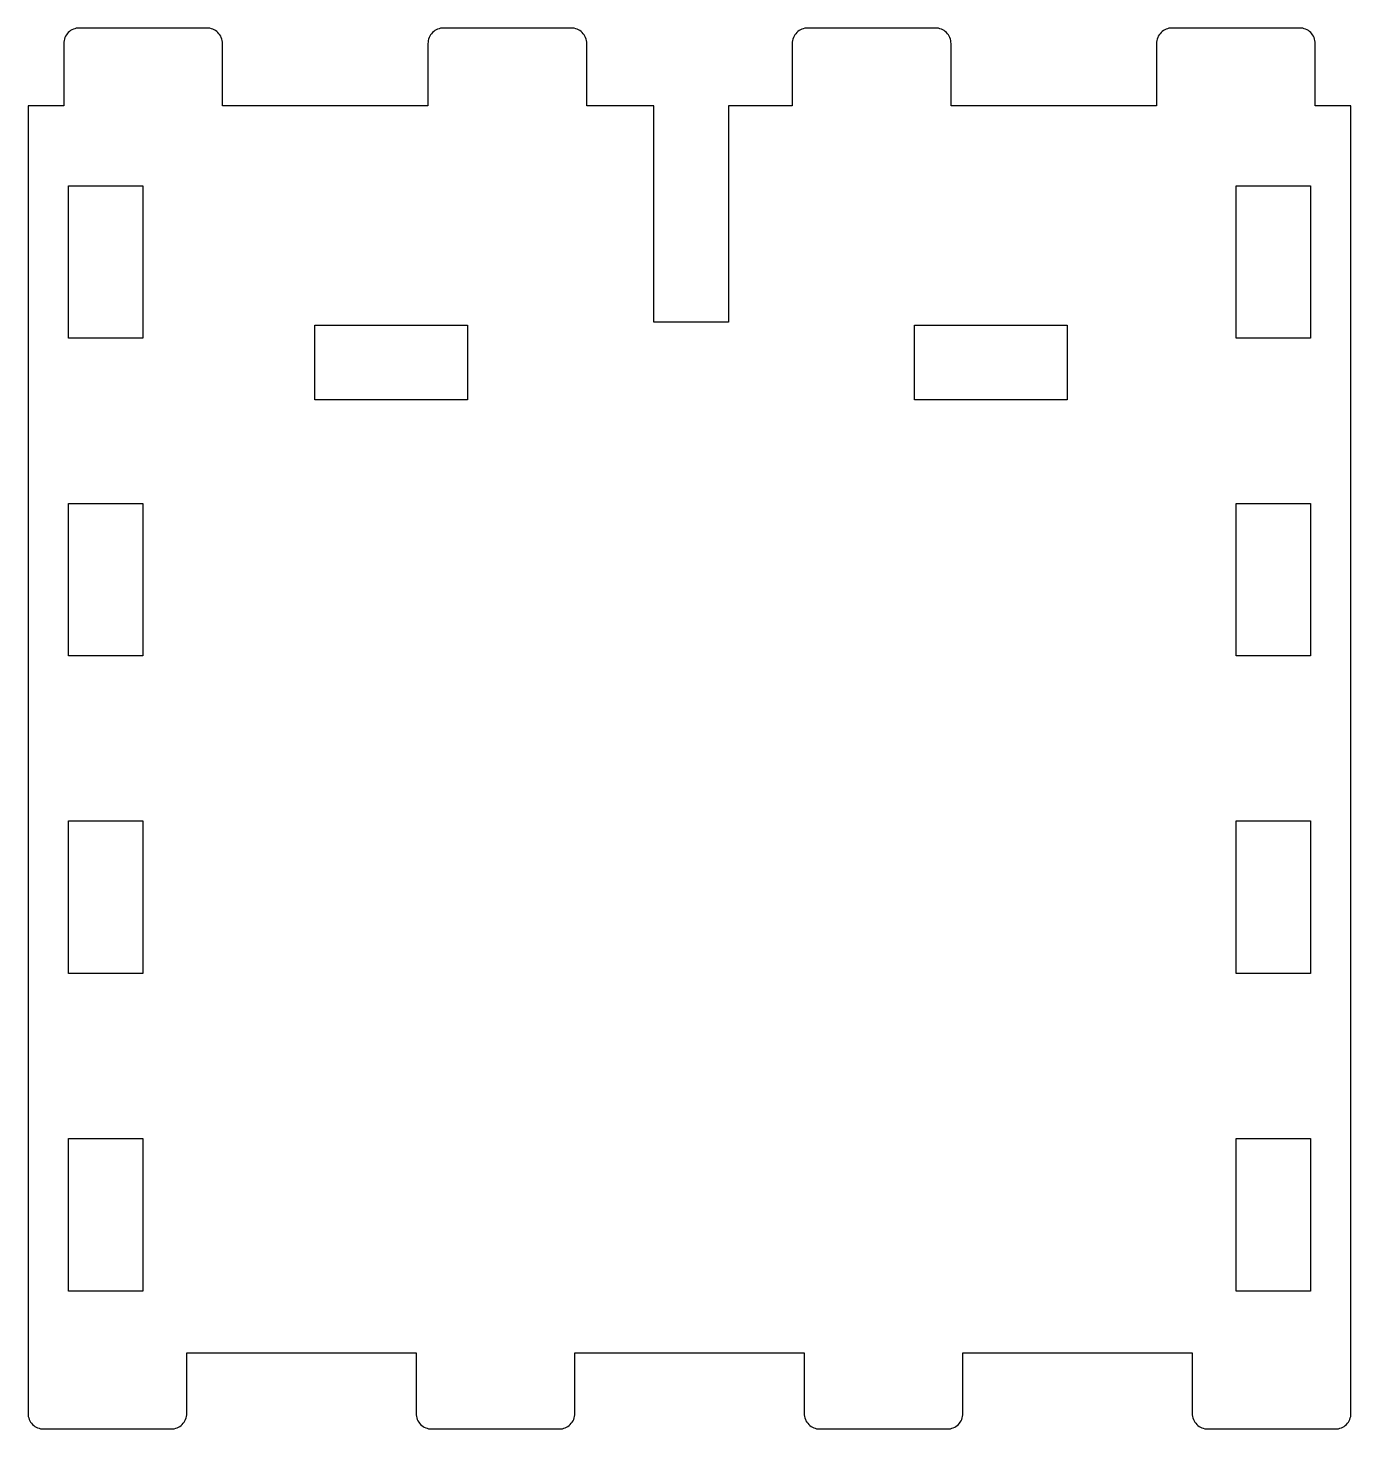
# Model space of a CAD drawing. Header units: millimetres. Extents: x -10.2 to 74.8, y -4.9 to 85.1.
import ezdxf

# ---------------------------------------------------------------- set-up
doc = ezdxf.new("R2010")
doc.units = ezdxf.units.MM

msp = doc.modelspace()

# ---------------------------------------------------------------- linework, layer by layer
msp.add_lwpolyline([(-6.906, 85.1, 0.414214), (-7.906, 84.1), (-7.906, 80.11), (-10.201, 80.11), (-10.201, -3.89, 0.414214), (-9.201, -4.89), (-1, -4.89, 0.414214), (0, -3.89), (0, 0), (14.732, 0), (14.732, -3.89, 0.414214), (15.732, -4.89), (23.933, -4.89, 0.414214), (24.933, -3.89), (24.933, 0), (39.665, 0), (39.665, -3.89, 0.414214), (40.665, -4.89), (48.866, -4.89, 0.414214), (49.866, -3.89), (49.866, 0), (64.597, 0), (64.597, -3.89, 0.414214), (65.597, -4.89), (73.799, -4.89, 0.414214), (74.799, -3.89), (74.799, 80.11), (72.504, 80.11), (72.504, 84.1, 0.414214), (71.504, 85.1), (63.302, 85.1, 0.414214), (62.302, 84.1), (62.302, 80.11), (49.101, 80.11), (49.101, 84.1, 0.414214), (48.101, 85.1), (39.9, 85.1, 0.414214), (38.9, 84.1), (38.9, 80.11), (34.794, 80.11), (34.794, 66.21), (30.004, 66.21), (30.004, 80.11), (25.698, 80.11), (25.698, 84.1, 0.414214), (24.698, 85.1), (16.497, 85.1, 0.414214), (15.497, 84.1), (15.497, 80.11), (2.295, 80.11), (2.295, 84.1, 0.414214), (1.295, 85.1)], format="xyb", close=True)
for points in [[(-2.816, 74.969), (-2.816, 65.168), (-7.606, 65.168), (-7.606, 74.969)], [(72.204, 74.969), (72.204, 65.168), (67.414, 65.168), (67.414, 74.969)], [(8.231, 66.01), (18.032, 66.01), (18.032, 61.22), (8.231, 61.22)], [(46.765, 61.22), (46.765, 66.01), (56.567, 66.01), (56.567, 61.22)], [(-2.816, 54.566), (-2.816, 44.765), (-7.606, 44.765), (-7.606, 54.566)], [(72.204, 54.566), (72.204, 44.765), (67.414, 44.765), (67.414, 54.566)], [(-2.816, 34.164), (-2.816, 24.363), (-7.606, 24.363), (-7.606, 34.164)], [(72.204, 34.164), (72.204, 24.363), (67.414, 24.363), (67.414, 34.164)], [(-2.816, 13.761), (-2.816, 3.96), (-7.606, 3.96), (-7.606, 13.761)], [(72.204, 3.96), (67.414, 3.96), (67.414, 13.761), (72.204, 13.761)]]:
    msp.add_lwpolyline(points, close=True)

doc.saveas('drawing.dxf')
